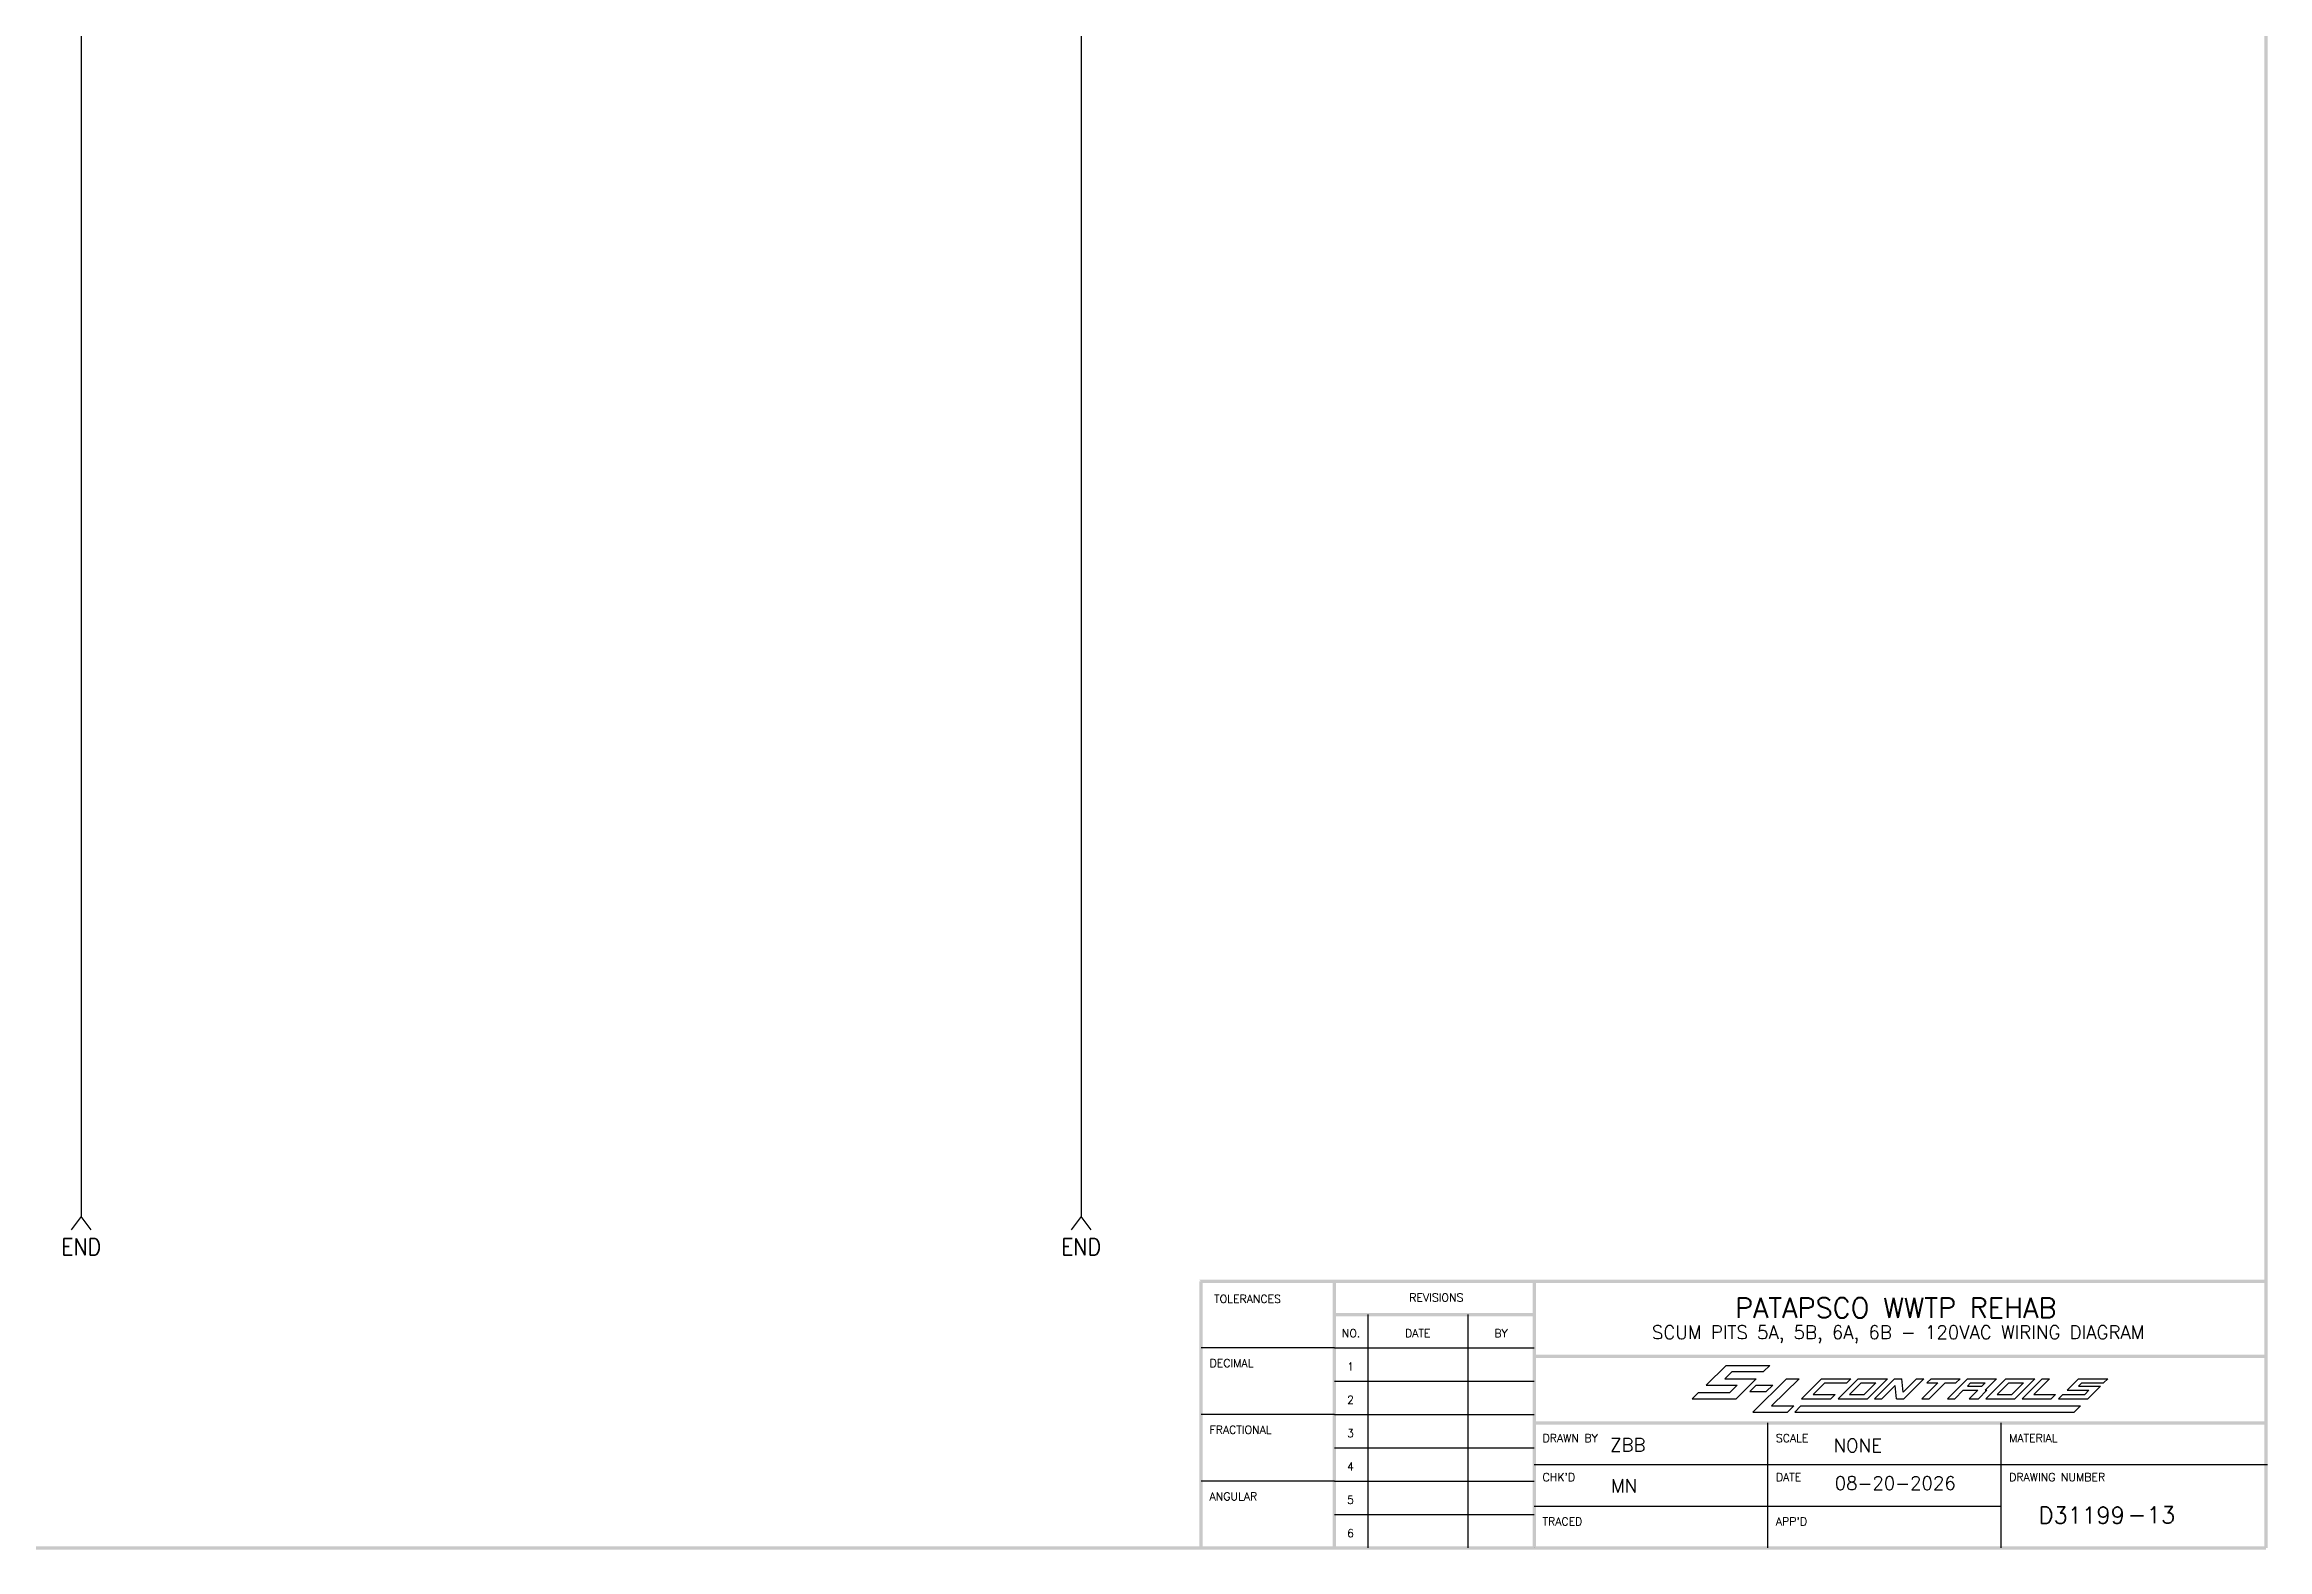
# Model space of a CAD drawing. Header units: inches. Extents: x 0 to 33.9, y 0 to 22.6.
# Drawn here: x 17.22 to 33.9, y 0 to 11.29 of the extents above; entities that cross this region are included whole.
import ezdxf
from ezdxf.enums import TextEntityAlignment as Align

# ---------------------------------------------------------------- set-up
doc = ezdxf.new("R2010")
doc.units = ezdxf.units.IN
doc.header["$LTSCALE"] = 0.5
doc.header["$MEASUREMENT"] = 0
for name, color, linetype in [('DESC', 150, 'Continuous'), ('SYMS', 7, 'Continuous'), ('WIRES', 7, 'Continuous')]:
    doc.layers.add(name, color=color, linetype=linetype)
doc.styles.add('ROMANS', font='ROMANS')
doc.styles.get("Standard").update_dxf_attribs({"font": 'romans.shx'})
doc.styles.add('WD', font='romans.shx')

# ---------------------------------------------------------------- blocks, each defined once
blk = doc.blocks.new('LOGO')
at = {"color": 4}
for p, q in [((1.288, 0.284), (1.438, 0.432)), ((1.43, 0.331), (1.485, 0.386)), ((1.438, 0.432), (1.766, 0.432)), ((1.485, 0.386), (1.718, 0.386)), ((1.718, 0.386), (1.766, 0.432)), ((1.185, 0.182), (1.232, 0.229)), ((1.185, 0.182), (1.513, 0.182)), ((1.232, 0.229), (1.466, 0.229)), ((1.288, 0.284), (1.521, 0.284)), ((1.43, 0.331), (1.663, 0.331)), ((1.466, 0.229), (1.521, 0.284)), ((1.513, 0.182), (1.663, 0.331)), ((1.617, 0.237), (1.665, 0.284)), ((1.617, 0.237), (1.74, 0.237)), ((1.638, 0.081), (1.891, 0.331)), ((1.665, 0.284), (1.788, 0.284)), ((1.74, 0.237), (1.788, 0.284)), ((1.78, 0.128), (1.986, 0.331)), ((1.891, 0.331), (1.986, 0.331)), ((1.638, 0.081), (1.898, 0.081)), ((1.78, 0.128), (1.946, 0.128)), ((1.898, 0.081), (1.946, 0.128)), ((1.953, 0.081), (2, 0.128)), ((1.953, 0.081), (4.049, 0.081)), ((2, 0.128), (2.176, 0.128)), ((2.169, 0.128), (4.097, 0.128)), ((4.049, 0.081), (4.097, 0.128))]:
    blk.add_line(p, q, dxfattribs=at)
at = {"color": 6}
for p, q in [((2.005, 0.182), (2.155, 0.331)), ((2.005, 0.182), (2.224, 0.182)), ((2.092, 0.214), (2.179, 0.3)), ((2.092, 0.214), (2.256, 0.214)), ((2.155, 0.331), (2.374, 0.331)), ((2.179, 0.3), (2.343, 0.3)), ((2.224, 0.182), (2.256, 0.214)), ((2.279, 0.182), (2.429, 0.331)), ((2.279, 0.182), (2.498, 0.182)), ((2.343, 0.3), (2.374, 0.331)), ((2.365, 0.214), (2.452, 0.3)), ((2.365, 0.214), (2.475, 0.214)), ((2.429, 0.331), (2.648, 0.331)), ((2.452, 0.3), (2.561, 0.3)), ((2.475, 0.214), (2.561, 0.3)), ((2.498, 0.182), (2.648, 0.331)), ((2.552, 0.182), (2.702, 0.331)), ((2.552, 0.182), (2.607, 0.182)), ((2.607, 0.182), (2.707, 0.282)), ((2.702, 0.331), (2.757, 0.331)), ((2.716, 0.182), (2.707, 0.282)), ((2.716, 0.182), (2.771, 0.182)), ((2.766, 0.232), (2.757, 0.331)), ((2.766, 0.232), (2.866, 0.331)), ((2.771, 0.182), (2.921, 0.331)), ((2.866, 0.331), (2.921, 0.331)), ((2.908, 0.182), (3.026, 0.3)), ((2.908, 0.182), (2.962, 0.182)), ((2.944, 0.3), (2.976, 0.331)), ((2.944, 0.3), (3.026, 0.3)), ((2.962, 0.182), (3.081, 0.3)), ((2.976, 0.331), (3.194, 0.331)), ((3.081, 0.3), (3.163, 0.3)), ((3.099, 0.182), (3.249, 0.331)), ((3.099, 0.182), (3.154, 0.182)), ((3.154, 0.182), (3.217, 0.245)), ((3.163, 0.3), (3.194, 0.331)), ((3.217, 0.245), (3.326, 0.245)), ((3.249, 0.331), (3.468, 0.331)), ((3.249, 0.276), (3.272, 0.3)), ((3.249, 0.276), (3.358, 0.276)), ((3.263, 0.182), (3.326, 0.245)), ((3.263, 0.182), (3.332, 0.182)), ((3.272, 0.3), (3.382, 0.3)), ((3.332, 0.182), (3.395, 0.245)), ((3.358, 0.276), (3.382, 0.3)), ((3.381, 0.245), (3.468, 0.331)), ((3.381, 0.245), (3.395, 0.245)), ((3.386, 0.182), (3.536, 0.331)), ((3.386, 0.182), (3.605, 0.182)), ((3.473, 0.214), (3.559, 0.3)), ((3.473, 0.214), (3.582, 0.214)), ((3.536, 0.331), (3.755, 0.331)), ((3.559, 0.3), (3.669, 0.3)), ((3.582, 0.214), (3.669, 0.3)), ((3.605, 0.182), (3.755, 0.331)), ((3.66, 0.182), (3.81, 0.331)), ((3.66, 0.182), (3.878, 0.182)), ((3.746, 0.214), (3.864, 0.331)), ((3.746, 0.214), (3.91, 0.214)), ((3.81, 0.331), (3.864, 0.331)), ((3.878, 0.182), (3.91, 0.214)), ((3.933, 0.182), (3.965, 0.214)), ((3.933, 0.182), (4.152, 0.182)), ((3.965, 0.214), (4.129, 0.214)), ((3.996, 0.245), (4.083, 0.331)), ((3.996, 0.245), (4.16, 0.245)), ((4.037, 0.245), (4.147, 0.245)), ((4.083, 0.331), (4.302, 0.331)), ((4.083, 0.276), (4.106, 0.3)), ((4.083, 0.276), (4.178, 0.276)), ((4.083, 0.276), (4.247, 0.276)), ((4.106, 0.3), (4.27, 0.3)), ((4.129, 0.214), (4.16, 0.245)), ((4.152, 0.182), (4.247, 0.276)), ((4.27, 0.3), (4.302, 0.331))]:
    blk.add_line(p, q, dxfattribs=at)
blk = doc.blocks.new('S&L Title Block V2')
at = {"color": 2}
for p, q in [((27.15, 1.763), (27.15, 0.012)), ((27.9, 1.763), (27.9, 0.012)), ((26.9, 1.513), (25.9, 1.513)), ((26.9, 1.513), (28.4, 1.513)), ((26.9, 1.263), (28.4, 1.263)), ((26.9, 1.013), (25.9, 1.013)), ((26.9, 1.013), (28.4, 1.013)), ((30.15, 0.95), (30.15, 0.012)), ((31.9, 0.95), (31.9, 0.012)), ((26.9, 0.763), (28.4, 0.763)), ((26.9, 0.513), (25.9, 0.513)), ((26.9, 0.513), (28.4, 0.513)), ((28.4, 0.638), (33.9, 0.638)), ((26.9, 0.263), (28.4, 0.263)), ((28.4, 0.325), (31.9, 0.325)), ((28.4, 0.012), (28.4, 0.012))]:
    blk.add_line(p, q, dxfattribs=at)
for points in [[(33.9, 22.587), (33.875, 22.562), (33.9, 0.012), (33.875, 0.012)], [(25.887, 2.025), (25.912, 2), (33.9, 2.025), (33.9, 2)], [(25.887, 0.012), (25.912, 0.012), (25.887, 2.013), (25.912, 2.013)], [(26.887, 0.012), (26.912, 0.012), (26.887, 2.013), (26.912, 2.013)], [(28.387, 0.012), (28.412, 0.012), (28.387, 2.013), (28.412, 2.013)], [(26.9, 1.775), (26.9, 1.75), (28.4, 1.775), (28.4, 1.75)], [(28.4, 1.463), (28.4, 1.438), (33.9, 1.463), (33.9, 1.438)], [(28.4, 0.963), (28.4, 0.938), (33.9, 0.963), (33.9, 0.938)], [(33.888, 0), (33.888, 0.025), (0, 0), (0.025, 0.025)]]:
    blk.add_trace(points, dxfattribs=at)
at = {"color": 2, "linetype": 'Continuous'}
blk.add_blockref('LOGO', (28.4, 0.95), dxfattribs=at)
at = {"color": 2, "style": 'ROMANS'}
for s, p in [('TOLERANCES', (26.249, 1.851)), ('REVISIONS', (27.665, 1.861)), ('NO.', (27.025, 1.593)), ('DATE', (27.525, 1.593)), ('BY', (28.15, 1.593))]:
    blk.add_text(s, height=0.06, dxfattribs=at).set_placement(p, align=Align.CENTER)
for s, p in [('DECIMAL', (25.964, 1.369)), ('1', (26.995, 1.343)), ('2', (26.995, 1.093)), ('FRACTIONAL', (25.964, 0.869)), ('3', (26.995, 0.843)), ('DRAWN BY', (28.462, 0.806)), ('SCALE', (30.212, 0.806)), ('MATERIAL', (31.962, 0.806)), ('4', (26.995, 0.593)), ("CHK'D", (28.462, 0.513)), ('DATE', (30.212, 0.513)), ('DRAWING NUMBER', (31.962, 0.513)), ('ANGULAR', (25.964, 0.369)), ('5', (26.995, 0.343)), ('TRACED', (28.462, 0.181)), ("APP'D", (30.212, 0.181)), ('6', (26.995, 0.093))]:
    blk.add_text(s, height=0.06, dxfattribs=at).set_placement(p)
blk.add_text('-', height=0.125).set_placement((32.921, 0.2), align=Align.CENTER)
for tag, height, p in [('TITLE#1', 0.15, (31.11, 1.739)), ('TITLE#2', 0.1, (31.129, 1.58))]:
    blk.add_attdef(tag, text='', height=height).set_placement(p, align=Align.CENTER)
for tag, p, height in [('DRAWNBY', (28.968, 0.735), 0.1), ('SCALE', (30.644, 0.731), 0.1), ('CHKBY', (28.975, 0.429), 0.1), ('DATE', (30.653, 0.449), 0.1), ('SH#', (32.993, 0.197), 0.125)]:
    blk.add_attdef(tag, p, '', height=height)
blk.add_attdef('JOB#', text='', height=0.125).set_placement((32.83, 0.195), align=Align.RIGHT)
at = {"flags": 9}
blk.add_attdef('WD_TB', (0, 0), '', height=0.1, dxfattribs=at)
blk = doc.blocks.new('HA1X4Y')
for p, q in [((0, 0), (-0.075, -0.1)), ((0.075, -0.1), (0, 0))]:
    blk.add_line(p, q)
at = {"style": 'WD', "flags": 1}
blk.add_attdef('X2TERM01', (0, 0), '', height=0.01, dxfattribs=at)
at = {"style": 'WD', "width": 0.9}
blk.add_attdef('DESC1', text='', height=0.125, dxfattribs=at).set_placement((0, -0.2906), align=Align.CENTER)
blk.add_attdef('DESC2', text='', height=0.125, dxfattribs=at).set_placement((0, -0.3406), align=Align.TOP_CENTER)

msp = doc.modelspace()

# ---------------------------------------------------------------- linework, layer by layer
at = {"layer": 'WIRES'}
for p, q in [((17.5, 21.5), (17.5, 2.5)), ((25, 21.5), (25, 2.5))]:
    msp.add_line(p, q, dxfattribs=at)

# ---------------------------------------------------------------- block references
msp.add_blockref('S&L Title Block V2', (0, 0)).add_auto_attribs({'SH#': '13', 'JOB#': 'D31199', 'DATE': '08-20-2026', 'SCALE': 'NONE', 'CHKBY': 'MN', 'DRAWNBY': 'ZBB', 'TITLE#2': 'SCUM PITS 5A, 5B, 6A, 6B - 120VAC WIRING DIAGRAM', 'TITLE#1': 'PATAPSCO WWTP REHAB'})
at = {"layer": 'SYMS'}
ref = msp.add_blockref('HA1X4Y', (17.5, 2.5), dxfattribs=at)
ref.add_attrib('DESC1', 'END', dxfattribs={"layer": 'DESC', "height": 0.125, "style": 'WD', "width": 0.9}).set_placement((17.5, 2.209), align=Align.CENTER)
ref = msp.add_blockref('HA1X4Y', (25, 2.5), dxfattribs=at)
ref.add_attrib('DESC1', 'END', dxfattribs={"layer": 'DESC', "height": 0.125, "style": 'WD', "width": 0.9}).set_placement((25, 2.209), align=Align.CENTER)

doc.saveas('drawing.dxf')
